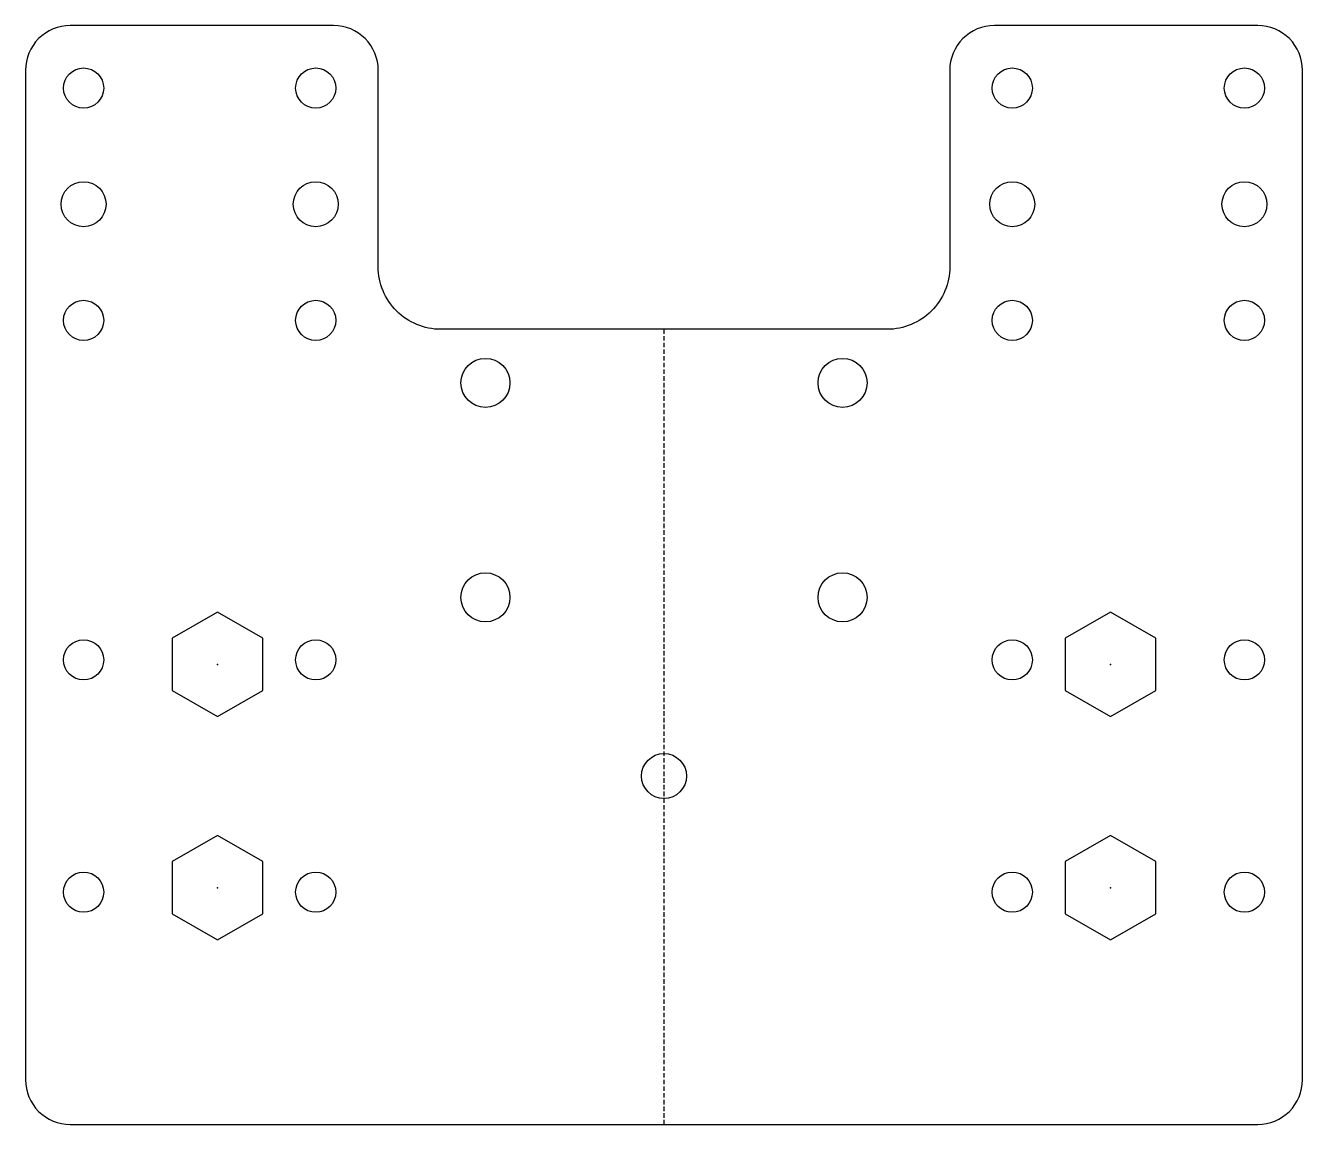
# Model space of a CAD drawing. Header units: millimetres. Extents: x -244 to -101, y 333 to 456.
import ezdxf

# ---------------------------------------------------------------- set-up
doc = ezdxf.new("R2010")
doc.units = ezdxf.units.MM
doc.linetypes.add('DASHED', pattern=[0.75, 0.5, -0.25])
doc.layers.get('0').update_dxf_attribs({"linetype": 'CONTINUOUS'})

msp = doc.modelspace()

# ---------------------------------------------------------------- linework, layer by layer
at = {"linetype": 'DASHED'}
msp.add_line((-172.5, 333.3), (-172.5, 422.3), dxfattribs=at)
msp.add_lwpolyline([(-244, 451.3), (-244, 338.3, 0.414214), (-239, 333.3), (-106, 333.3, 0.414214), (-101, 338.3), (-101, 451.3, 0.414214), (-106, 456.3), (-135.5, 456.3, 0.414214), (-140.5, 451.3), (-140.5, 429.3, -0.414214), (-147.5, 422.3), (-197.5, 422.3, -0.414214), (-204.5, 429.3), (-204.5, 451.3, 0.414214), (-209.5, 456.3), (-239, 456.3, 0.414214)], format="xyb", close=True)
for points in [[(-222.5, 378.95), (-217.43, 381.87), (-217.43, 387.72), (-222.5, 390.65), (-227.57, 387.72), (-227.57, 381.87)], [(-122.5, 378.95), (-117.43, 381.87), (-117.43, 387.72), (-122.5, 390.65), (-127.57, 387.72), (-127.57, 381.87)], [(-222.5, 353.95), (-217.43, 356.87), (-217.43, 362.72), (-222.5, 365.65), (-227.57, 362.72), (-227.57, 356.87)], [(-122.5, 353.95), (-117.43, 356.87), (-117.43, 362.72), (-122.5, 365.65), (-127.57, 362.72), (-127.57, 356.87)]]:
    msp.add_lwpolyline(points, close=True)
for centre, radius in [((-237.5, 449.3), 2.25), ((-211.5, 449.3), 2.25), ((-133.5, 449.3), 2.25), ((-107.5, 449.3), 2.25), ((-237.5, 436.3), 2.52), ((-211.5, 436.3), 2.52), ((-133.5, 436.3), 2.52), ((-107.5, 436.3), 2.52), ((-237.5, 423.3), 2.25), ((-211.5, 423.3), 2.25), ((-133.5, 423.3), 2.25), ((-107.5, 423.3), 2.25), ((-192.5, 416.3), 2.75), ((-152.5, 416.3), 2.75), ((-192.5, 392.3), 2.75), ((-152.5, 392.3), 2.75), ((-237.5, 385.3), 2.25), ((-211.5, 385.3), 2.25), ((-133.5, 385.3), 2.25), ((-107.5, 385.3), 2.25), ((-172.5, 372.3), 2.52), ((-237.5, 359.3), 2.25), ((-211.5, 359.3), 2.25), ((-133.5, 359.3), 2.25), ((-107.5, 359.3), 2.25)]:
    msp.add_circle(centre, radius)
for p in [(-222.5, 384.8), (-122.5, 384.8), (-222.5, 359.8), (-122.5, 359.8)]:
    msp.add_point(p)

doc.saveas('drawing.dxf')
